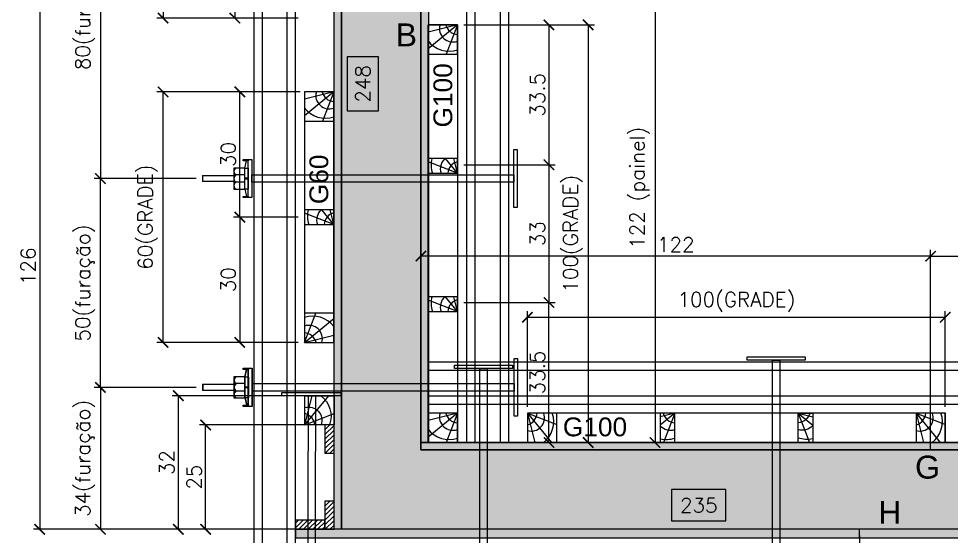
# Model space of a CAD drawing. Extents: x -23436 to 4767, y -3862 to 10024.
# Drawn here: x -16753.6 to -16307.2, y -160.1 to 87.8 of the extents above; entities that cross this region are included whole.
import ezdxf
from ezdxf.enums import TextEntityAlignment as Align

# ---------------------------------------------------------------- set-up
doc = ezdxf.new("R2010")
doc.units = 0
doc.header["$PDMODE"] = 2
doc.header["$PDSIZE"] = 10
doc.linetypes.add('CABLIN', pattern=[0.35, 0.25, -0.1])
doc.linetypes.add('HIDDEN', pattern=[9.525, 6.35, -3.175])
doc.layers.get('0').update_dxf_attribs({"lineweight": 13})
doc.layers.get('Defpoints').update_dxf_attribs({"lineweight": 13})
for name, color, linetype in [('Barra de Ancoragem', 20, 'Continuous'), ('CHAPA', 1, 'Continuous'), ('Concreto', 250, 'HIDDEN'), ('Cota', 4, 'Continuous'), ('Cota Seção (2x)', 4, 'Continuous'), ('Hachura', 252, 'CABLIN'), ('MEIO_PONT', 93, 'Continuous'), ('Painéis', 30, 'Continuous'), ('Perfil Metálico', 224, 'Continuous'), ('TEXTO_GERAL', 7, 'Continuous')]:
    doc.layers.add(name, color=color, linetype=linetype)
for name, color, linetype, lineweight in [('contorno de painel', 7, 'Continuous', 13), ('Madeira', 100, 'Continuous', 13), ('sarrafo', 93, 'Continuous', 13), ('Texto Seção', 7, 'Continuous', 15)]:
    doc.layers.add(name, color=color, linetype=linetype, lineweight=lineweight)
doc.styles.add('ARIAL', font='arial.ttf', dxfattribs={"oblique": 15, "height": 25})
doc.styles.add('ROMANS', font='romans.shx')
doc.styles.add('SANSSERIF', font='sas_____.pfb')
doc.dimstyles.new('COTA SECAO', dxfattribs={"dimtxt": 7, "dimasz": 5, "dimexe": 3, "dimexo": 3, "dimgap": 2, "dimtad": 3, "dimdec": 1, "dimlfac": 0.5, "dimzin": 12, "dimdsep": 46, "dimtxsty": 'ROMANS', "dimblk": 'ARCHTICK', "dimcen": 0, "dimclrd": 4, "dimclre": 4, "dimclrt": 1, "dimadec": 1, "dimazin": 3, "dimtfac": 1, "dimtdec": 1, "dimtmove": 0, "dimatfit": 3, "dimldrblk": 'OBLIQUE', "dimfxl": 0, "dimtolj": 1, "dimtzin": 12, "dimarcsym": 0})
doc.dimstyles.new('SECÇÃO 2', dxfattribs={"dimtxt": 7, "dimasz": 6, "dimexe": 0.18, "dimexo": 2, "dimgap": -4, "dimtad": 3, "dimdec": 1, "dimlfac": 0.5, "dimzin": 12, "dimdsep": 46, "dimtxsty": 'ROMANS', "dimblk": 'ARCHTICK', "dimcen": 0.09, "dimse1": 1, "dimse2": 1, "dimsd1": 1, "dimsd2": 1, "dimclrd": 180, "dimclre": 5, "dimclrt": 1, "dimadec": 0, "dimazin": 3, "dimtfac": 1, "dimtdec": 1, "dimtofl": 0, "dimtmove": 0, "dimatfit": 3, "dimldrblk": 'ARCHTICK', "dimfxl": 0, "dimtolj": 1, "dimtzin": 0, "dimarcsym": 0})

# ---------------------------------------------------------------- blocks, each defined once
blk = doc.blocks.new('ERTYERTYUYTURTYUTRYU')
at = {"layer": 'Barra de Ancoragem'}
for p, q in [((8963.33, 10873.8), (8963.33, 10855.54)), ((8964.88, 10869.68), (8964.1, 10873.21)), ((8985.14, 10863.2), (8985.14, 10866.14)), ((8964.88, 10859.66), (8964.1, 10856.13))]:
    blk.add_line(p, q, dxfattribs=at)
at = {"layer": 'Barra de Ancoragem', "flags": 128}
for points in [[(8961.54, 10855.54), (8961.54, 10873.8), (8963.33, 10873.8), (8963.33, 10855.54)], [(8963.33, 10873.8), (8965.7, 10873.8), (8965.7, 10873.21), (8963.33, 10873.21)], [(8963.33, 10869.68), (8964.88, 10869.68), (8964.88, 10859.66), (8963.33, 10859.66)], [(8963.33, 10856.13), (8965.7, 10856.13), (8965.7, 10855.54), (8963.33, 10855.54)]]:
    blk.add_lwpolyline(points, close=True, dxfattribs=at)
for points in [[(8964.88, 10859.66), (8970.14, 10859.66), (8970.14, 10869.68), (8964.88, 10869.68)], [(8964.88, 10864.37), (8963.33, 10864.37), (8963.33, 10864.96), (8964.88, 10864.96), (8964.88, 10864.37), (8964.88, 10864.96)], [(8985.14, 10863.2), (8970.14, 10863.2), (8970.14, 10866.14), (8985.14, 10866.14)]]:
    blk.add_lwpolyline(points, dxfattribs=at)
for points in [[(8964.88, 10866.44), (8968.96, 10866.44, 0.729796), (8968.96, 10869.68, 0.729796)], [(8964.88, 10862.9), (8968.96, 10862.9, 0.666667), (8968.96, 10866.44, 0.666667)]]:
    blk.add_lwpolyline(points, format="xyb", dxfattribs=at)
at = {"layer": 'Barra de Ancoragem'}
blk.add_arc((8968.44, 10861.28), 1.7, 287.7564, 72.2436, dxfattribs=at)
blk = doc.blocks.new('*D5418')
at = {"layer": 'contorno de painel', "color": 180, "lineweight": -2, "transparency": 16777216}
for p, q in [((-16415.06, -137.76), (-16441.06, -137.76)), ((-16441.06, -137.76), (-16441.06, -152.76)), ((-16415.06, -152.76), (-16415.06, -137.76)), ((-16441.06, -152.76), (-16415.06, -152.76))]:
    blk.add_line(p, q, dxfattribs=at)
at = {"layer": 'Defpoints', "color": 0, "transparency": 16777216}
for p in [(-16599.08, -156.76), (-16599.08, -156.76), (-16129.08, -156.76)]:
    blk.add_point(p, dxfattribs=at)
at = {"layer": 'contorno de painel', "color": 1, "transparency": 16777216, "insert": (-16428.06, -145.26), "char_height": 7, "attachment_point": 5, "style": 'ROMANS'}
blk.add_mtext('\\A1;235', dxfattribs=at)
blk = doc.blocks.new('_ArchTick')
at = {"color": 0, "linetype": 'ByBlock', "const_width": 0.15}
blk.add_lwpolyline([(-0.5, -0.5), (0.5, 0.5)], dxfattribs=at)
blk = doc.blocks.new('*D5419')
at = {"layer": 'contorno de painel', "color": 180, "lineweight": -2, "transparency": 16777216}
for p, q in [((-16581.33, 69.61), (-16596.33, 69.61)), ((-16596.33, 69.61), (-16596.33, 43.61)), ((-16581.33, 43.61), (-16581.33, 69.61)), ((-16596.33, 43.61), (-16581.33, 43.61))]:
    blk.add_line(p, q, dxfattribs=at)
at = {"layer": 'Defpoints', "color": 0, "transparency": 16777216}
for p in [(-16599.08, 339.24), (-16599.08, -156.76), (-16577.33, -156.76)]:
    blk.add_point(p, dxfattribs=at)
at = {"layer": 'contorno de painel', "color": 1, "transparency": 16777216, "insert": (-16588.83, 56.61), "char_height": 7, "attachment_point": 5, "rotation": 90, "style": 'ROMANS'}
blk.add_mtext('\\A1;248', dxfattribs=at)
blk = doc.blocks.new('*D5422')
at = {"layer": 'Cota Seção (2x)', "color": 4, "lineweight": -2, "transparency": 16777216}
for p, q in [((-16610.08, -106.76), (-16667.13, -106.76)), ((-16664.13, -156.76), (-16664.13, -106.76)), ((-16624.08, -156.76), (-16667.13, -156.76))]:
    blk.add_line(p, q, dxfattribs=at)
at = {"layer": 'Defpoints', "color": 0, "transparency": 16777216}
for p in [(-16664.13, -106.76), (-16607.08, -106.76), (-16621.08, -156.76)]:
    blk.add_point(p, dxfattribs=at)
at = {"layer": 'Cota Seção (2x)', "color": 4, "lineweight": -2, "transparency": 16777216, "xscale": 5, "yscale": 5, "zscale": 5}
for p, rotation in [((-16664.13, -106.76), 90), ((-16664.13, -156.76), 270)]:
    blk.add_blockref('_ArchTick', p, dxfattribs=dict(at, rotation=rotation))
at = {"layer": 'Cota Seção (2x)', "color": 1, "transparency": 16777216, "insert": (-16669.63, -131.76), "char_height": 7, "attachment_point": 5, "rotation": 90, "style": 'ROMANS'}
blk.add_mtext('\\A1;25', dxfattribs=at)
blk = doc.blocks.new('_OBLIQUE')
at = {"color": 0, "linetype": 'ByBlock', "lineweight": -2}
for p, q in [((0, 0), (-1, 0)), ((-0.5, -0.5), (0.5, 0.5))]:
    blk.add_line(p, q, dxfattribs=at)
blk = doc.blocks.new('*D5423')
at = {"layer": 'Cota Seção (2x)', "color": 4, "lineweight": -2, "transparency": 16777216}
for p, q in [((-16619.68, -92.76), (-16680.18, -92.76)), ((-16677.18, -156.76), (-16677.18, -92.76)), ((-16624.08, -156.76), (-16680.18, -156.76))]:
    blk.add_line(p, q, dxfattribs=at)
at = {"layer": 'Defpoints', "color": 0, "transparency": 16777216}
for p in [(-16677.18, -92.76), (-16616.68, -92.76), (-16621.08, -156.76)]:
    blk.add_point(p, dxfattribs=at)
at = {"layer": 'Cota Seção (2x)', "color": 4, "lineweight": -2, "transparency": 16777216, "xscale": 5, "yscale": 5, "zscale": 5}
for p, rotation in [((-16677.18, -92.76), 90), ((-16677.18, -156.76), 270)]:
    blk.add_blockref('_ArchTick', p, dxfattribs=dict(at, rotation=rotation))
at = {"layer": 'Cota Seção (2x)', "color": 1, "transparency": 16777216, "insert": (-16682.68, -124.76), "char_height": 7, "attachment_point": 5, "rotation": 90, "style": 'ROMANS'}
blk.add_mtext('\\A1;32', dxfattribs=at)
blk = doc.blocks.new('*D5486')
at = {"layer": 'Cota Seção (2x)', "color": 4, "lineweight": -2, "transparency": 16777216}
for p, q in [((-16317.08, -115.76), (-16317.08, -22.9)), ((-16317.08, -25.9), (-16107.08, -25.9)), ((-16107.08, -113.96), (-16107.08, -22.9))]:
    blk.add_line(p, q, dxfattribs=at)
at = {"layer": 'Defpoints', "color": 0, "transparency": 16777216}
for p in [(-16107.08, -25.9), (-16317.08, -118.76), (-16107.08, -116.96)]:
    blk.add_point(p, dxfattribs=at)
at = {"layer": 'Cota Seção (2x)', "color": 4, "lineweight": -2, "transparency": 16777216, "xscale": 5, "yscale": 5, "zscale": 5, "rotation": 180}
blk.add_blockref('_ArchTick', (-16317.08, -25.9), dxfattribs=at)
at = {"layer": 'Cota Seção (2x)', "color": 4, "lineweight": -2, "transparency": 16777216, "xscale": 5, "yscale": 5, "zscale": 5}
blk.add_blockref('_ArchTick', (-16107.08, -25.9), dxfattribs=at)
at = {"layer": 'Cota Seção (2x)', "color": 1, "transparency": 16777216, "insert": (-16212.08, -20.4), "char_height": 7, "attachment_point": 5, "style": 'ROMANS'}
blk.add_mtext('\\A1;105', dxfattribs=at)
blk = doc.blocks.new('*D5487')
at = {"layer": 'Cota Seção (2x)', "color": 4, "lineweight": -2, "transparency": 16777216}
for p, q in [((-16561.08, -115.76), (-16561.08, -22.9)), ((-16317.08, -25.9), (-16561.08, -25.9)), ((-16317.08, -113.96), (-16317.08, -22.9))]:
    blk.add_line(p, q, dxfattribs=at)
at = {"layer": 'Defpoints', "color": 0, "transparency": 16777216}
for p in [(-16561.08, -25.9), (-16561.08, -118.76), (-16317.08, -116.96)]:
    blk.add_point(p, dxfattribs=at)
at = {"layer": 'Cota Seção (2x)', "color": 4, "lineweight": -2, "transparency": 16777216, "xscale": 5, "yscale": 5, "zscale": 5, "rotation": 180}
blk.add_blockref('_ArchTick', (-16561.08, -25.9), dxfattribs=at)
at = {"layer": 'Cota Seção (2x)', "color": 4, "lineweight": -2, "transparency": 16777216, "xscale": 5, "yscale": 5, "zscale": 5}
blk.add_blockref('_ArchTick', (-16317.08, -25.9), dxfattribs=at)
at = {"layer": 'Cota Seção (2x)', "color": 1, "transparency": 16777216, "insert": (-16439.08, -20.4), "char_height": 7, "attachment_point": 5, "style": 'ROMANS'}
blk.add_mtext('\\A1;122', dxfattribs=at)
blk = doc.blocks.new('*D5488')
at = {"layer": 'Cota Seção (2x)', "color": 4, "lineweight": -2, "transparency": 16777216}
for p, q in [((-16351.08, -159.76), (-16351.08, -276.25)), ((-16621.08, -163.76), (-16621.08, -276.25)), ((-16621.08, -273.25), (-16351.08, -273.25))]:
    blk.add_line(p, q, dxfattribs=at)
at = {"layer": 'Defpoints', "color": 0, "transparency": 16777216}
for p in [(-16351.08, -156.76), (-16621.08, -160.76), (-16351.08, -273.25)]:
    blk.add_point(p, dxfattribs=at)
at = {"layer": 'Cota Seção (2x)', "color": 4, "lineweight": -2, "transparency": 16777216, "xscale": 5, "yscale": 5, "zscale": 5, "rotation": 180}
blk.add_blockref('_ArchTick', (-16621.08, -273.25), dxfattribs=at)
at = {"layer": 'Cota Seção (2x)', "color": 4, "lineweight": -2, "transparency": 16777216, "xscale": 5, "yscale": 5, "zscale": 5}
blk.add_blockref('_ArchTick', (-16351.08, -273.25), dxfattribs=at)
at = {"layer": 'Cota Seção (2x)', "color": 1, "transparency": 16777216, "insert": (-16486.08, -267.75), "char_height": 7, "attachment_point": 5, "style": 'ROMANS'}
blk.add_mtext('\\A1;135', dxfattribs=at)
blk = doc.blocks.new('*D5489')
at = {"layer": 'Cota Seção (2x)', "color": 4, "lineweight": -2, "transparency": 16777216}
for p, q in [((-16351.08, -159.76), (-16351.08, -276.25)), ((-16107.08, -161.76), (-16107.08, -276.25)), ((-16351.08, -273.25), (-16107.08, -273.25))]:
    blk.add_line(p, q, dxfattribs=at)
at = {"layer": 'Defpoints', "color": 0, "transparency": 16777216}
for p in [(-16351.08, -156.76), (-16107.08, -158.76), (-16107.08, -273.25)]:
    blk.add_point(p, dxfattribs=at)
at = {"layer": 'Cota Seção (2x)', "color": 4, "lineweight": -2, "transparency": 16777216, "xscale": 5, "yscale": 5, "zscale": 5, "rotation": 180}
blk.add_blockref('_ArchTick', (-16351.08, -273.25), dxfattribs=at)
at = {"layer": 'Cota Seção (2x)', "color": 4, "lineweight": -2, "transparency": 16777216, "xscale": 5, "yscale": 5, "zscale": 5}
blk.add_blockref('_ArchTick', (-16107.08, -273.25), dxfattribs=at)
at = {"layer": 'Cota Seção (2x)', "color": 1, "transparency": 16777216, "insert": (-16229.08, -267.75), "char_height": 7, "attachment_point": 5, "style": 'ROMANS'}
blk.add_mtext('\\A1;122', dxfattribs=at)
blk = doc.blocks.new('*D5506')
at = {"layer": 'Cota Seção (2x)', "color": 4, "lineweight": -2, "transparency": 16777216}
for p, q in [((-16602.08, 95.24), (-16746.54, 95.24)), ((-16743.54, 95.24), (-16743.54, -156.76)), ((-16602.08, -156.76), (-16746.54, -156.76))]:
    blk.add_line(p, q, dxfattribs=at)
at = {"layer": 'Defpoints', "color": 0, "transparency": 16777216}
for p in [(-16599.08, 95.24), (-16743.54, -156.76), (-16599.08, -156.76)]:
    blk.add_point(p, dxfattribs=at)
at = {"layer": 'Cota Seção (2x)', "color": 4, "lineweight": -2, "transparency": 16777216, "xscale": 5, "yscale": 5, "zscale": 5}
for p, rotation in [((-16743.54, 95.24), 90), ((-16743.54, -156.76), 270)]:
    blk.add_blockref('_ArchTick', p, dxfattribs=dict(at, rotation=rotation))
at = {"layer": 'Cota Seção (2x)', "color": 1, "transparency": 16777216, "insert": (-16749.04, -30.76), "char_height": 7, "attachment_point": 5, "rotation": 90, "style": 'ROMANS'}
blk.add_mtext('\\A1;126', dxfattribs=at)
blk = doc.blocks.new('*D5507')
at = {"layer": 'Cota Seção (2x)', "color": 4, "lineweight": -2, "transparency": 16777216}
for p, q in [((-16621.08, -163.76), (-16621.08, -302.2)), ((-16107.08, -161.76), (-16107.08, -302.2)), ((-16621.08, -299.2), (-16107.08, -299.2))]:
    blk.add_line(p, q, dxfattribs=at)
at = {"layer": 'Defpoints', "color": 0, "transparency": 16777216}
for p in [(-16107.08, -158.76), (-16621.08, -160.76), (-16107.08, -299.2)]:
    blk.add_point(p, dxfattribs=at)
at = {"layer": 'Cota Seção (2x)', "color": 4, "lineweight": -2, "transparency": 16777216, "xscale": 5, "yscale": 5, "zscale": 5, "rotation": 180}
blk.add_blockref('_ArchTick', (-16621.08, -299.2), dxfattribs=at)
at = {"layer": 'Cota Seção (2x)', "color": 4, "lineweight": -2, "transparency": 16777216, "xscale": 5, "yscale": 5, "zscale": 5}
blk.add_blockref('_ArchTick', (-16107.08, -299.2), dxfattribs=at)
at = {"layer": 'Cota Seção (2x)', "color": 1, "transparency": 16777216, "insert": (-16364.08, -293.7), "char_height": 7, "attachment_point": 5, "style": 'ROMANS'}
blk.add_mtext('\\A1;257', dxfattribs=at)
blk = doc.blocks.new('*D5510')
at = {"layer": 'Cota Seção (2x)', "color": 4, "lineweight": -2, "transparency": 16777216}
for p, q in [((-16668.61, -88.76), (-16717.48, -88.76)), ((-16714.48, -88.76), (-16714.48, -156.76)), ((-16624.22, -156.76), (-16717.48, -156.76))]:
    blk.add_line(p, q, dxfattribs=at)
at = {"layer": 'Defpoints', "color": 0, "transparency": 16777216}
for p in [(-16665.61, -88.76), (-16714.48, -156.76), (-16621.22, -156.76)]:
    blk.add_point(p, dxfattribs=at)
at = {"layer": 'Cota Seção (2x)', "color": 4, "lineweight": -2, "transparency": 16777216, "xscale": 5, "yscale": 5, "zscale": 5}
for p, rotation in [((-16714.48, -88.76), 90), ((-16714.48, -156.76), 270)]:
    blk.add_blockref('_ArchTick', p, dxfattribs=dict(at, rotation=rotation))
at = {"layer": 'Cota Seção (2x)', "color": 1, "transparency": 16777216, "insert": (-16721.81, -122.76), "char_height": 7, "attachment_point": 5, "rotation": 90, "style": 'ROMANS'}
blk.add_mtext('\\A1;34(furação)', dxfattribs=at)
blk = doc.blocks.new('*D5512')
at = {"layer": 'Cota Seção (2x)', "color": 4, "lineweight": -2, "transparency": 16777216}
for p, q in [((-16554.62, 128.84), (-16446.03, 128.84)), ((-16449.03, 128.84), (-16449.03, -115.16)), ((-16554.62, -115.16), (-16446.03, -115.16))]:
    blk.add_line(p, q, dxfattribs=at)
at = {"layer": 'Defpoints', "color": 0, "transparency": 16777216}
for p in [(-16557.62, 128.84), (-16557.62, -115.16), (-16449.03, -115.16)]:
    blk.add_point(p, dxfattribs=at)
at = {"layer": 'Cota Seção (2x)', "color": 4, "lineweight": -2, "transparency": 16777216, "xscale": 5, "yscale": 5, "zscale": 5}
for p, rotation in [((-16449.03, 128.84), 90), ((-16449.03, -115.16), 270)]:
    blk.add_blockref('_ArchTick', p, dxfattribs=dict(at, rotation=rotation))
at = {"layer": 'Cota Seção (2x)', "color": 1, "transparency": 16777216, "insert": (-16456.37, 6.84), "char_height": 7, "attachment_point": 5, "rotation": 90, "style": 'ROMANS'}
blk.add_mtext('\\A1;122 (painel)', dxfattribs=at)
blk = doc.blocks.new('*D5513')
at = {"layer": 'Cota Seção (2x)', "color": 4, "lineweight": -2, "transparency": 16777216}
for p, q in [((-16619.82, 268.08), (-16687.51, 268.08)), ((-16684.51, 268.08), (-16684.51, 88.08)), ((-16619.82, 88.08), (-16687.51, 88.08))]:
    blk.add_line(p, q, dxfattribs=at)
at = {"layer": 'Defpoints', "color": 0, "transparency": 16777216}
for p in [(-16616.82, 268.08), (-16684.51, 88.08), (-16616.82, 88.08)]:
    blk.add_point(p, dxfattribs=at)
at = {"layer": 'Cota Seção (2x)', "color": 4, "lineweight": -2, "transparency": 16777216, "xscale": 5, "yscale": 5, "zscale": 5}
for p, rotation in [((-16684.51, 268.08), 90), ((-16684.51, 88.08), 270)]:
    blk.add_blockref('_ArchTick', p, dxfattribs=dict(at, rotation=rotation))
at = {"layer": 'Cota Seção (2x)', "color": 1, "transparency": 16777216, "insert": (-16691.85, 178.08), "char_height": 7, "attachment_point": 5, "rotation": 90, "style": 'ROMANS'}
blk.add_mtext('\\A1;90(GRADE)', dxfattribs=at)
blk = doc.blocks.new('*D5516')
at = {"layer": 'Cota Seção (2x)', "color": 4, "lineweight": -2, "transparency": 16777216}
for p, q in [((-16619.82, 148.08), (-16653.11, 148.08)), ((-16650.11, 148.08), (-16650.11, 88.08)), ((-16619.82, 88.08), (-16653.11, 88.08))]:
    blk.add_line(p, q, dxfattribs=at)
at = {"layer": 'Defpoints', "color": 0, "transparency": 16777216}
for p in [(-16616.82, 148.08), (-16650.11, 88.08), (-16616.82, 88.08)]:
    blk.add_point(p, dxfattribs=at)
at = {"layer": 'Cota Seção (2x)', "color": 4, "lineweight": -2, "transparency": 16777216, "xscale": 5, "yscale": 5, "zscale": 5}
for p, rotation in [((-16650.11, 148.08), 90), ((-16650.11, 88.08), 270)]:
    blk.add_blockref('_ArchTick', p, dxfattribs=dict(at, rotation=rotation))
at = {"layer": 'Cota Seção (2x)', "color": 1, "transparency": 16777216, "insert": (-16655.61, 118.08), "char_height": 7, "attachment_point": 5, "rotation": 90, "style": 'ROMANS'}
blk.add_mtext('\\A1;30', dxfattribs=at)
blk = doc.blocks.new('PONTALETE')
at = {"layer": 'Madeira'}
for q in [(2.71, 7), (7, 5.76), (7, 1.74)]:
    blk.add_line((0, 0), q, dxfattribs=at)
blk.add_lwpolyline([(0, 0), (7, 0), (7, 7), (0, 7)], close=True, dxfattribs=at)
for centre, radius, start, end in [((2.04, 0.06), 6.23, 37.2818, 109.0913), ((1.09, 0.9), 3.19, 343.603, 109.9847), ((-0.21, -0.78), 3.09, 14.6322, 86.0383)]:
    blk.add_arc(centre, radius, start, end, dxfattribs=at)
blk = doc.blocks.new('MEIO PONTALETE')
at = {"layer": 'Madeira'}
for q in [(2.71, 7), (3.5, 2.88), (3.5, 0.87)]:
    blk.add_line((0, 0), q, dxfattribs=at)
blk.add_lwpolyline([(0, 0), (3.5, 0), (3.5, 7), (0, 7)], close=True, dxfattribs=at)
for centre, radius, start, end in [((2.04, 0.06), 6.23, 76.4499, 109.0913), ((1.09, 0.9), 3.19, 40.9063, 109.9847), ((-0.21, -0.78), 3.09, 14.6322, 86.0383)]:
    blk.add_arc(centre, radius, start, end, dxfattribs=at)
blk = doc.blocks.new('*D5517')
at = {"layer": 'Cota', "color": 4, "lineweight": -2, "transparency": 16777216}
for p, q in [((-16619.82, 52.77), (-16650.78, 52.77)), ((-16647.78, -7.23), (-16647.78, 52.77)), ((-16619.82, -7.23), (-16650.78, -7.23))]:
    blk.add_line(p, q, dxfattribs=at)
at = {"layer": 'Defpoints', "color": 0, "transparency": 16777216}
for p in [(-16647.78, 52.77), (-16616.82, 52.77), (-16616.82, -7.23)]:
    blk.add_point(p, dxfattribs=at)
at = {"layer": 'Cota', "color": 4, "lineweight": -2, "transparency": 16777216, "xscale": 5, "yscale": 5, "zscale": 5}
for p, rotation in [((-16647.78, 52.77), 90), ((-16647.78, -7.23), 270)]:
    blk.add_blockref('_ArchTick', p, dxfattribs=dict(at, rotation=rotation))
at = {"layer": 'Cota', "color": 1, "transparency": 16777216, "insert": (-16653.28, 22.77), "char_height": 7, "attachment_point": 5, "rotation": 90, "style": 'ROMANS'}
blk.add_mtext('\\A1;30', dxfattribs=at)
blk = doc.blocks.new('*D5518')
at = {"layer": 'Cota', "color": 4, "lineweight": -2, "transparency": 16777216}
for p, q in [((-16619.82, -7.23), (-16650.78, -7.23)), ((-16647.78, -7.23), (-16647.78, -67.23)), ((-16619.82, -67.23), (-16650.78, -67.23))]:
    blk.add_line(p, q, dxfattribs=at)
at = {"layer": 'Defpoints', "color": 0, "transparency": 16777216}
for p in [(-16616.82, -7.23), (-16647.78, -67.23), (-16616.82, -67.23)]:
    blk.add_point(p, dxfattribs=at)
at = {"layer": 'Cota', "color": 4, "lineweight": -2, "transparency": 16777216, "xscale": 5, "yscale": 5, "zscale": 5}
for p, rotation in [((-16647.78, -7.23), 90), ((-16647.78, -67.23), 270)]:
    blk.add_blockref('_ArchTick', p, dxfattribs=dict(at, rotation=rotation))
at = {"layer": 'Cota', "color": 1, "transparency": 16777216, "insert": (-16653.28, -37.23), "char_height": 7, "attachment_point": 5, "rotation": 90, "style": 'ROMANS'}
blk.add_mtext('\\A1;30', dxfattribs=at)
blk = doc.blocks.new('*D5519')
at = {"layer": 'Cota', "color": 4, "lineweight": -2, "transparency": 16777216}
for p, q in [((-16618.95, 52.77), (-16687.51, 52.77)), ((-16684.51, -67.23), (-16684.51, 52.77)), ((-16637.15, -67.23), (-16687.51, -67.23))]:
    blk.add_line(p, q, dxfattribs=at)
at = {"layer": 'Defpoints', "color": 0, "transparency": 16777216}
for p in [(-16684.51, 52.77), (-16615.95, 52.77), (-16634.15, -67.23)]:
    blk.add_point(p, dxfattribs=at)
at = {"layer": 'Cota', "color": 4, "lineweight": -2, "transparency": 16777216, "xscale": 5, "yscale": 5, "zscale": 5}
for p, rotation in [((-16684.51, 52.77), 90), ((-16684.51, -67.23), 270)]:
    blk.add_blockref('_ArchTick', p, dxfattribs=dict(at, rotation=rotation))
at = {"layer": 'Cota', "color": 1, "transparency": 16777216, "insert": (-16691.85, -7.23), "char_height": 7, "attachment_point": 5, "rotation": 90, "style": 'ROMANS'}
blk.add_mtext('\\A1;60(GRADE)', dxfattribs=at)
blk = doc.blocks.new('*D5520')
at = {"layer": 'Cota Seção (2x)', "color": 4, "lineweight": -2, "transparency": 16777216}
for p, q in [((-16540.58, 84.84), (-16496.78, 84.84)), ((-16499.78, 84.84), (-16499.78, 17.84)), ((-16540.61, 17.84), (-16496.78, 17.84))]:
    blk.add_line(p, q, dxfattribs=at)
at = {"layer": 'Defpoints', "color": 0, "transparency": 16777216}
for p in [(-16543.58, 84.84), (-16543.61, 17.84), (-16499.78, 17.84)]:
    blk.add_point(p, dxfattribs=at)
at = {"layer": 'Cota Seção (2x)', "color": 4, "lineweight": -2, "transparency": 16777216, "xscale": 5, "yscale": 5, "zscale": 5}
for p, rotation in [((-16499.78, 84.84), 90), ((-16499.78, 17.84), 270)]:
    blk.add_blockref('_ArchTick', p, dxfattribs=dict(at, rotation=rotation))
at = {"layer": 'Cota Seção (2x)', "color": 1, "transparency": 16777216, "insert": (-16505.28, 51.34), "char_height": 7, "attachment_point": 5, "rotation": 90, "style": 'ROMANS'}
blk.add_mtext('\\A1;33.5', dxfattribs=at)
blk = doc.blocks.new('*D5521')
at = {"layer": 'Cota Seção (2x)', "color": 4, "lineweight": -2, "transparency": 16777216}
for p, q in [((-16540.59, -48.12), (-16496.78, -48.12)), ((-16499.78, -115.16), (-16499.78, -48.12)), ((-16540.58, -115.16), (-16496.78, -115.16))]:
    blk.add_line(p, q, dxfattribs=at)
at = {"layer": 'Defpoints', "color": 0, "transparency": 16777216}
for p in [(-16543.59, -48.12), (-16499.78, -48.12), (-16543.58, -115.16)]:
    blk.add_point(p, dxfattribs=at)
at = {"layer": 'Cota Seção (2x)', "color": 4, "lineweight": -2, "transparency": 16777216, "xscale": 5, "yscale": 5, "zscale": 5}
for p, rotation in [((-16499.78, -48.12), 90), ((-16499.78, -115.16), 270)]:
    blk.add_blockref('_ArchTick', p, dxfattribs=dict(at, rotation=rotation))
at = {"layer": 'Cota Seção (2x)', "color": 1, "transparency": 16777216, "insert": (-16505.28, -81.64), "char_height": 7, "attachment_point": 5, "rotation": 90, "style": 'ROMANS'}
blk.add_mtext('\\A1;33.5', dxfattribs=at)
blk = doc.blocks.new('*D5522')
at = {"layer": 'Cota Seção (2x)', "color": 4, "lineweight": -2, "transparency": 16777216}
for p, q in [((-16540.58, 17.84), (-16496.78, 17.84)), ((-16499.78, 17.84), (-16499.78, -48.12)), ((-16540.59, -48.12), (-16496.78, -48.12))]:
    blk.add_line(p, q, dxfattribs=at)
at = {"layer": 'Defpoints', "color": 0, "transparency": 16777216}
for p in [(-16543.58, 17.84), (-16543.59, -48.12), (-16499.78, -48.12)]:
    blk.add_point(p, dxfattribs=at)
at = {"layer": 'Cota Seção (2x)', "color": 4, "lineweight": -2, "transparency": 16777216, "xscale": 5, "yscale": 5, "zscale": 5}
for p, rotation in [((-16499.78, 17.84), 90), ((-16499.78, -48.12), 270)]:
    blk.add_blockref('_ArchTick', p, dxfattribs=dict(at, rotation=rotation))
at = {"layer": 'Cota Seção (2x)', "color": 1, "transparency": 16777216, "insert": (-16505.28, -15.14), "char_height": 7, "attachment_point": 5, "rotation": 90, "style": 'ROMANS'}
blk.add_mtext('\\A1;33', dxfattribs=at)
blk = doc.blocks.new('*D5523')
at = {"layer": 'Cota Seção (2x)', "color": 4, "lineweight": -2, "transparency": 16777216}
for p, q in [((-16540.58, 84.84), (-16478.02, 84.84)), ((-16481.02, 84.84), (-16481.02, -115.16)), ((-16540.62, -115.16), (-16478.02, -115.16))]:
    blk.add_line(p, q, dxfattribs=at)
at = {"layer": 'Defpoints', "color": 0, "transparency": 16777216}
for p in [(-16543.58, 84.84), (-16543.62, -115.16), (-16481.02, -115.16)]:
    blk.add_point(p, dxfattribs=at)
at = {"layer": 'Cota Seção (2x)', "color": 4, "lineweight": -2, "transparency": 16777216, "xscale": 5, "yscale": 5, "zscale": 5}
for p, rotation in [((-16481.02, 84.84), 90), ((-16481.02, -115.16), 270)]:
    blk.add_blockref('_ArchTick', p, dxfattribs=dict(at, rotation=rotation))
at = {"layer": 'Cota Seção (2x)', "color": 1, "transparency": 16777216, "insert": (-16488.35, -15.16), "char_height": 7, "attachment_point": 5, "rotation": 90, "style": 'ROMANS'}
blk.add_mtext('\\A1;100(GRADE)', dxfattribs=at)
blk = doc.blocks.new('*D5525')
at = {"layer": 'Cota Seção (2x)', "color": 4, "lineweight": -2, "transparency": 16777216}
for p, q in [((-16668.61, 11.24), (-16717.48, 11.24)), ((-16714.48, -88.76), (-16714.48, 11.24)), ((-16668.61, -88.76), (-16717.48, -88.76))]:
    blk.add_line(p, q, dxfattribs=at)
at = {"layer": 'Defpoints', "color": 0, "transparency": 16777216}
for p in [(-16714.48, 11.24), (-16665.61, 11.24), (-16665.61, -88.76)]:
    blk.add_point(p, dxfattribs=at)
at = {"layer": 'Cota Seção (2x)', "color": 4, "lineweight": -2, "transparency": 16777216, "xscale": 5, "yscale": 5, "zscale": 5}
for p, rotation in [((-16714.48, 11.24), 90), ((-16714.48, -88.76), 270)]:
    blk.add_blockref('_ArchTick', p, dxfattribs=dict(at, rotation=rotation))
at = {"layer": 'Cota Seção (2x)', "color": 1, "transparency": 16777216, "insert": (-16721.81, -38.76), "char_height": 7, "attachment_point": 5, "rotation": 90, "style": 'ROMANS'}
blk.add_mtext('\\A1;50(furação)', dxfattribs=at)
blk = doc.blocks.new('*D5526')
at = {"layer": 'Cota Seção (2x)', "color": 4, "lineweight": -2, "transparency": 16777216}
for p, q in [((-16668.61, 171.24), (-16717.48, 171.24)), ((-16714.48, 171.24), (-16714.48, 11.24)), ((-16668.61, 11.24), (-16717.48, 11.24))]:
    blk.add_line(p, q, dxfattribs=at)
at = {"layer": 'Defpoints', "color": 0, "transparency": 16777216}
for p in [(-16665.61, 171.24), (-16714.48, 11.24), (-16665.61, 11.24)]:
    blk.add_point(p, dxfattribs=at)
at = {"layer": 'Cota Seção (2x)', "color": 4, "lineweight": -2, "transparency": 16777216, "xscale": 5, "yscale": 5, "zscale": 5}
for p, rotation in [((-16714.48, 171.24), 90), ((-16714.48, 11.24), 270)]:
    blk.add_blockref('_ArchTick', p, dxfattribs=dict(at, rotation=rotation))
at = {"layer": 'Cota Seção (2x)', "color": 1, "transparency": 16777216, "insert": (-16721.81, 91.24), "char_height": 7, "attachment_point": 5, "rotation": 90, "style": 'ROMANS'}
blk.add_mtext('\\A1;80(furação)', dxfattribs=at)
blk = doc.blocks.new('*D5465')
at = {"layer": 'Cota Seção (2x)', "color": 4, "lineweight": -2, "transparency": 16777216}
for p, q in [((-16510.08, -98.16), (-16510.08, -52.19)), ((-16310.08, -98.16), (-16310.08, -52.19)), ((-16510.08, -55.19), (-16310.08, -55.19))]:
    blk.add_line(p, q, dxfattribs=at)
at = {"layer": 'Defpoints', "color": 0, "transparency": 16777216}
for p in [(-16310.08, -55.19), (-16510.08, -101.16), (-16310.08, -101.16)]:
    blk.add_point(p, dxfattribs=at)
at = {"layer": 'Cota Seção (2x)', "color": 4, "lineweight": -2, "transparency": 16777216, "xscale": 5, "yscale": 5, "zscale": 5, "rotation": 180}
blk.add_blockref('_ArchTick', (-16510.08, -55.19), dxfattribs=at)
at = {"layer": 'Cota Seção (2x)', "color": 4, "lineweight": -2, "transparency": 16777216, "xscale": 5, "yscale": 5, "zscale": 5}
blk.add_blockref('_ArchTick', (-16310.08, -55.19), dxfattribs=at)
at = {"layer": 'Cota Seção (2x)', "color": 1, "transparency": 16777216, "insert": (-16410.08, -47.86), "char_height": 7, "attachment_point": 5, "style": 'ROMANS'}
blk.add_mtext('\\A1;100(GRADE)', dxfattribs=at)

msp = doc.modelspace()

# ---------------------------------------------------------------- hatches: boundary and pattern name
at = {"layer": 'Concreto'}
h = msp.add_hatch(dxfattribs=at)
h.set_pattern_fill('AR-CONC', color=256, scale=0.1, angle=-360)
h.set_pattern_definition([(50, (-10503.557, 15924.729), (18.218467, -1.593909), [1.905, -20.955]), (355, (-10503.557, 15924.73), (-3.524342, 19.105685), [1.524, -16.764058]), (100.45144, (-10502.039, 15924.596), (14.694125, 17.511775), [1.619, -17.809024]), (46.1842, (-10503.557, 15929.81), (27.107904, -4.204233), [2.8575, -31.4325]), (96.63556, (-10501.298, 15929.46), (23.740413, 24.742612), [2.428502, -26.71356]), (351.18415, (-10503.557, 15929.81), (23.740413, 24.742612), [2.285997, -25.145973]), (21, (-10501.017, 15928.539), (15.161439, -10.22652), [1.905, -20.955]), (326, (-10501.017, 15928.54), (6.180203, 18.418797), [1.524, -16.764]), (71.45145, (-10499.753, 15927.687), (21.341642, 8.192277), [1.619, -17.808994]), (37.5, (-10503.557, 15924.729), (0.3088603, 8.455504), [0, -16.5608, 0, -17.018, 0, -16.8275]), (7.5, (-10503.557, 15924.729), (6.6819663, 10.0180575), [0, -9.7028, 0, -16.1798, 0, -6.4135]), (327.5, (-10509.221, 15924.729), (13.5590595, -0.5728744), [0, -6.35, 0, -19.812, 0, -26.289]), (317.5, (-10511.761, 15924.729), (14.812918, 2.542649), [0, -8.255, 0, -13.1572, 0, -18.669])])
h.paths.add_polyline_path([(-16129.082, 339.244), (-16129.082, 301.244), (-16561.082, 301.244), (-16561.082, -118.757), (-16129.082, -118.757), (-16129.082, -156.756), (-16599.082, -156.756), (-16599.082, 339.244)])
at = {"layer": 'Hachura'}
h = msp.add_hatch(color=256, dxfattribs=at)
h.dxf.hatch_style = 1
h.paths.add_polyline_path([(-16599.082, -156.756), (-16602.682, -156.756), (-16602.809, 339.244), (-16599.209, 339.244)])
h = msp.add_hatch(color=256, dxfattribs=at)
h.dxf.hatch_style = 1
h.paths.add_polyline_path([(-16557.482, -115.157), (-16561.082, -115.157), (-16561.082, 297.644), (-16557.482, 297.644)])
h = msp.add_hatch(dxfattribs=at)
h.set_pattern_fill('ANSI31', color=256, scale=0.5, angle=180, style=0)
h.set_pattern_definition([(225, (-26094.5793, -24171.5898), (1.12253202, -1.12253202), [])])
h.paths.add_polyline_path([(-16602.682, -120.258), (-16607.082, -120.258), (-16607.082, -106.758), (-16602.682, -106.758)])
h = msp.add_hatch(color=256, dxfattribs=at)
h.dxf.hatch_style = 1
h.paths.add_polyline_path([(-16561.082, -118.757), (-16561.082, -115.157), (-16107.082, -115.157), (-16107.082, -118.757)])
h = msp.add_hatch(dxfattribs=at)
h.set_pattern_fill('ANSI31', color=256, scale=0.5, angle=180, style=0)
h.set_pattern_definition([(225, (-26094.5793, -24208.0876), (1.12253202, -1.12253202), [])])
h.paths.add_polyline_path([(-16602.682, -156.756), (-16607.082, -156.756), (-16607.082, -143.256), (-16602.682, -143.256)])
h = msp.add_hatch(dxfattribs=at)
h.set_pattern_fill('ANSI31', color=256, scale=0.5, style=0)
h.set_pattern_definition([(45, (-6866.418, 22772.6527), (-1.12253202, 1.12253202), [])])
h.paths.add_polyline_path([(-16621.082, -156.755), (-16621.082, -152.355), (-16607.082, -152.355), (-16607.082, -156.755)])
h = msp.add_hatch(color=256, dxfattribs=at)
h.dxf.hatch_style = 1
h.paths.add_polyline_path([(-16621.082, -156.756), (-16621.082, -160.756), (-16107.082, -160.756), (-16107.082, -156.756)])

# ---------------------------------------------------------------- linework, layer by layer
msp.add_lwpolyline([(-16510.082, -115.157), (-16310.082, -115.157), (-16310.082, -101.157), (-16510.082, -101.157)], close=True)
at = {"layer": 'Barra de Ancoragem', "flags": 128}
for points in [[(-16514.928, 25.113), (-16514.928, -2.624), (-16516.528, -2.624), (-16516.528, 25.113)], [(-16516.528, 9.469), (-16642.022, 9.469), (-16642.022, 13.02), (-16516.528, 13.02)], [(-16514.788, -74.887), (-16514.788, -102.624), (-16516.388, -102.624), (-16516.388, -74.887)], [(-16404.95, -74.094), (-16377.214, -74.094), (-16377.214, -75.694), (-16404.95, -75.694)], [(-16389.306, -75.694), (-16389.306, -199.156), (-16392.858, -199.156), (-16392.858, -75.694)], [(-16544.95, -78.094), (-16517.214, -78.094), (-16517.214, -79.694), (-16544.95, -79.694)], [(-16529.306, -79.694), (-16529.306, -199.156), (-16532.858, -199.156), (-16532.858, -79.694)], [(-16516.388, -90.531), (-16641.882, -90.531), (-16641.882, -86.98), (-16516.388, -86.98)], [(-16627.693, -91.158), (-16599.391, -91.158), (-16599.391, -92.758), (-16627.693, -92.758)], [(-16611.767, -199.156), (-16611.422, -92.758), (-16614.974, -92.758), (-16615.318, -199.156)]]:
    msp.add_lwpolyline(points, close=True, dxfattribs=at)
at = {"layer": 'CHAPA'}
for points in [[(-16599.082, -156.756), (-16602.682, -156.756), (-16602.682, 339.244), (-16599.082, 339.244)], [(-16557.482, -115.157), (-16561.082, -115.157), (-16561.082, 297.644), (-16557.482, 297.644)], [(-16107.082, -115.157), (-16561.082, -115.157), (-16561.082, -118.757), (-16107.082, -118.757)], [(-16621.082, -156.756), (-16621.082, -160.756), (-16107.082, -160.756), (-16107.082, -156.756)]]:
    msp.add_lwpolyline(points, close=True, dxfattribs=at)
at = {"layer": 'contorno de painel'}
for points in [[(-16599.082, -156.756), (-16599.082, -118.757), (-16599.082, -118.757), (-16599.082, 339.244), (-16129.082, 339.244), (-16129.082, 301.244), (-16561.082, 301.244), (-16561.082, -118.757), (-16129.082, -118.757), (-16129.082, -156.756)], [(-16561.082, -115.157), (-16107.082, -115.157), (-16107.082, -118.757), (-16561.082, -118.757)]]:
    msp.add_lwpolyline(points, close=True, dxfattribs=at)
at = {"layer": 'Cota', "color": 2}
for p, q in [((-16317.082, -118.757), (-16317.082, -115.157)), ((-16351.082, -160.756), (-16351.082, -156.756))]:
    msp.add_line(p, q, dxfattribs=at)
at = {"layer": 'Madeira'}
for points in [[(-16557.622, 84.843), (-16543.622, 84.843), (-16543.622, -115.157), (-16557.622, -115.157)], [(-16616.822, -67.229), (-16602.822, -67.229), (-16602.822, 52.771), (-16616.822, 52.771)]]:
    msp.add_lwpolyline(points, close=True, dxfattribs=at)
at = {"layer": 'Painéis', "color": 32, "true_color": 0xcd6928}
msp.add_lwpolyline([(-16129.082, 339.244), (-16129.082, 301.244), (-16561.082, 301.244), (-16561.082, -118.757), (-16129.082, -118.757), (-16129.082, -156.756), (-16599.082, -156.756), (-16599.082, 339.244)], close=True, dxfattribs=at)
at = {"layer": 'Perfil Metálico'}
for points in [[(-16641.082, -216.213), (-16621.082, -216.213), (-16621.082, 391.221), (-16641.082, 391.221)], [(-16625.082, 391.221), (-16637.082, 391.221), (-16637.082, -216.213), (-16625.082, -216.213)], [(-16519.136, -115.157), (-16539.136, -115.157), (-16539.136, 297.644), (-16519.136, 297.644)], [(-16535.136, 297.644), (-16523.136, 297.644), (-16523.136, -115.157), (-16535.136, -115.157)], [(-16557.482, -76.757), (-16557.482, -96.757), (-16064.683, -96.757), (-16064.683, -76.757)], [(-16064.683, -92.757), (-16064.683, -80.757), (-16557.482, -80.757), (-16557.482, -92.757)]]:
    msp.add_lwpolyline(points, close=True, dxfattribs=at)
at = {"layer": 'sarrafo'}
for points in [[(-16607.082, -106.758), (-16607.082, -120.258), (-16602.682, -120.258), (-16602.682, -106.758)], [(-16607.082, -143.256), (-16607.082, -156.756), (-16602.682, -156.756), (-16602.682, -143.256)], [(-16607.082, -152.355), (-16621.082, -152.355), (-16621.082, -156.755), (-16607.082, -156.755)], [(-16607.082, -152.355), (-16621.082, -152.355), (-16621.082, -156.755), (-16607.082, -156.755)]]:
    msp.add_lwpolyline(points, close=True, dxfattribs=at)

# ---------------------------------------------------------------- block references
at = {"rotation": 180}
for p in [(-7680.477, 10875.913), (-7680.477, 10775.913), (-7680.337, 10775.913)]:
    msp.add_blockref('ERTYERTYUYTURTYUTRYU', p, dxfattribs=at)
at = {"layer": 'Cota', "xscale": -1.999999999999999, "yscale": 1.999999999999999, "zscale": 1.999999999999999, "rotation": 270}
msp.add_blockref('PONTALETE', (-16616.682, -106.758), dxfattribs=at)
at = {"layer": 'Madeira'}
for name, p, xscale, yscale, zscale, rotation in [('PONTALETE', (-16543.622, 84.843), 2, 2, 2, 180), ('MEIO PONTALETE', (-16543.622, 13.776), 1.999999997962732, 1.999999997962732, 1.999999997962732, 89.99999999999991), ('MEIO PONTALETE', (-16543.622, -52.382), 1.999999997962732, 1.999999997962732, 1.999999997962732, 89.99999999999991), ('PONTALETE', (-16543.622, -101.157), 2, 2, 2, 180), ('PONTALETE', (-16510.082, -101.157), 2, 2, 2, 269.9999999999999), ('MEIO PONTALETE', (-16439.498, -101.142), 1.999999997962732, 1.999999997962732, 1.999999997962732, 179.9999999999999), ('MEIO PONTALETE', (-16380.539, -101.129), -1.999999997962732, 1.999999997962732, 1.999999997962732, 180), ('PONTALETE', (-16324.039, -101.157), 2, 2, 2, 269.9999999999999)]:
    msp.add_blockref(name, p, dxfattribs=dict(at, xscale=xscale, yscale=yscale, zscale=zscale, rotation=rotation))
at = {"layer": 'Madeira', "xscale": 2, "yscale": 2, "zscale": 2}
msp.add_blockref('PONTALETE', (-16616.822, -67.229), dxfattribs=at)
at = {"layer": 'MEIO_PONT'}
for name, p, xscale, yscale, zscale, rotation in [('PONTALETE', (-16602.822, 52.771), 2, 2, 2, 179.9999999999999), ('MEIO PONTALETE', (-16602.822, -10.729), 1.999999997962732, 1.999999997962732, 1.999999997962732, 89.99999999999999)]:
    msp.add_blockref(name, p, dxfattribs=dict(at, xscale=xscale, yscale=yscale, zscale=zscale, rotation=rotation))

# ---------------------------------------------------------------- texts
at = {"layer": 'Texto Seção', "color": 0, "linetype": 'Continuous', "style": 'SANSSERIF'}
msp.add_text('G100', height=9, dxfattribs=at).set_placement((-16493.115, -107.7), align=Align.MIDDLE_LEFT)
at = {"layer": 'TEXTO_GERAL', "style": 'ARIAL'}
for s, p in [('B', (-16568.081, 80.073)), ('G', (-16318.585, -126.966)), ('H', (-16336.628, -148.618))]:
    msp.add_text(s, height=11, dxfattribs=at).set_placement(p, align=Align.MIDDLE_CENTER)
at = {"layer": 'TEXTO_GERAL', "color": 0, "linetype": 'Continuous', "style": 'SANSSERIF'}
for s, p in [('G100', (-16550.585, 35.721)), ('G60', (-16609.941, -1.026))]:
    msp.add_text(s, height=9, rotation=90, dxfattribs=at).set_placement(p, align=Align.MIDDLE_LEFT)

# ---------------------------------------------------------------- dimensions: what is measured, and where the dimension line sits
at = {"layer": 'contorno de painel'}
for base, p1, angle, picture, middle in [((-16577.333, -156.756), (-16599.082, 339.244), 270, '*D5419', (-16577.333, 56.613)), ((-16599.082, -156.756), (-16129.082, -156.756), 180, '*D5418', (-16428.064, -156.756))]:
    dim = msp.add_linear_dim(base=base, p1=p1, p2=(-16599.082, -156.756), angle=angle, dimstyle='SECÇÃO 2', dxfattribs=at)
    dim.commit()
    dim.dimension.update_dxf_attribs({"geometry": picture, "text_midpoint": middle, "dimtype": 160})
at = {"layer": 'Cota'}
dim = msp.add_linear_dim(base=(-16684.515, 52.771), p1=(-16634.154, -67.229), p2=(-16615.951, 52.771), angle=90, text='<>(GRADE)', dimstyle='COTA SECAO', override={"dimdec": 2, "dimtmove": 1}, dxfattribs=at)
dim.commit()
dim.dimension.update_dxf_attribs({"geometry": '*D5519', "text_midpoint": (-16691.848, -7.229)})
for base, p2, angle, picture, middle in [((-16647.781, 52.771), (-16616.822, 52.771), 270, '*D5517', (-16653.281, 22.771)), ((-16647.781, -67.229), (-16616.822, -67.229), 90, '*D5518', (-16653.281, -37.229))]:
    dim = msp.add_linear_dim(base=base, p1=(-16616.822, -7.229), p2=p2, angle=angle, dimstyle='COTA SECAO', override={"dimdec": 2, "dimtmove": 1}, dxfattribs=at)
    dim.commit()
    dim.dimension.update_dxf_attribs({"geometry": picture, "text_midpoint": middle})
at = {"layer": 'Cota Seção (2x)'}
for base, p1, p2, text, picture, middle in [((-16684.515, 88.076), (-16616.822, 268.076), (-16616.822, 88.076), '<>(GRADE)', '*D5513', (-16691.848, 178.076)), ((-16714.481, 11.244), (-16665.614, 171.244), (-16665.614, 11.244), '<>(furação)', '*D5526', (-16721.814, 91.244)), ((-16449.034, -115.157), (-16557.622, 128.843), (-16557.622, -115.157), '<> (painel)', '*D5512', (-16456.368, 6.843)), ((-16481.018, -115.157), (-16543.578, 84.843), (-16543.622, -115.157), '<>(GRADE)', '*D5523', (-16488.351, -15.157)), ((-16714.481, 11.244), (-16665.614, -88.756), (-16665.614, 11.244), '<>(furação)', '*D5525', (-16721.814, -38.756)), ((-16714.481, -156.757), (-16665.614, -88.756), (-16621.222, -156.757), '<>(furação)', '*D5510', (-16721.814, -122.757))]:
    dim = msp.add_linear_dim(base=base, p1=p1, p2=p2, angle=270, text=text, dimstyle='COTA SECAO', dxfattribs=at)
    dim.commit()
    dim.dimension.update_dxf_attribs({"geometry": picture, "text_midpoint": middle})
for base, p1, p2, angle, picture, middle in [((-16650.114, 88.076), (-16616.822, 148.076), (-16616.822, 88.076), 270, '*D5516', (-16655.614, 118.076)), ((-16743.538, -156.756), (-16599.082, 95.244), (-16599.082, -156.756), 90, '*D5506', (-16749.038, -30.756)), ((-16499.78, 17.843), (-16543.578, 84.843), (-16543.606, 17.843), 270, '*D5520', (-16505.28, 51.343)), ((-16499.78, -48.116), (-16543.578, 17.843), (-16543.593, -48.116), 270, '*D5522', (-16505.28, -15.137)), ((-16499.78, -48.116), (-16543.578, -115.157), (-16543.593, -48.116), 270, '*D5521', (-16505.28, -81.637)), ((-16677.183, -92.758), (-16621.082, -156.757), (-16616.682, -92.758), 90, '*D5423', (-16682.683, -124.758)), ((-16664.132, -106.758), (-16621.082, -156.757), (-16607.082, -106.758), 90, '*D5422', (-16669.632, -131.758))]:
    dim = msp.add_linear_dim(base=base, p1=p1, p2=p2, angle=angle, dimstyle='COTA SECAO', dxfattribs=at)
    dim.commit()
    dim.dimension.update_dxf_attribs({"geometry": picture, "text_midpoint": middle})
for base, p1, p2, picture, middle in [((-16561.082, -25.898), (-16317.082, -116.957), (-16561.082, -118.757), '*D5487', (-16439.082, -20.398)), ((-16107.082, -25.898), (-16317.082, -118.757), (-16107.082, -116.957), '*D5486', (-16212.082, -20.398)), ((-16351.082, -273.252), (-16621.082, -160.756), (-16351.082, -156.756), '*D5488', (-16486.082, -267.752)), ((-16107.082, -299.201), (-16621.082, -160.756), (-16107.082, -158.756), '*D5507', (-16364.082, -293.701)), ((-16107.082, -273.252), (-16351.082, -156.756), (-16107.082, -158.756), '*D5489', (-16229.082, -267.752))]:
    dim = msp.add_linear_dim(base=base, p1=p1, p2=p2, dimstyle='COTA SECAO', dxfattribs=at)
    dim.commit()
    dim.dimension.update_dxf_attribs({"geometry": picture, "text_midpoint": middle})
dim = msp.add_linear_dim(base=(-16310.082, -55.194), p1=(-16510.082, -101.157), p2=(-16310.082, -101.157), text='<>(GRADE)', dimstyle='COTA SECAO', dxfattribs=at)
dim.commit()
dim.dimension.update_dxf_attribs({"geometry": '*D5465', "text_midpoint": (-16410.082, -47.86)})

doc.saveas('drawing.dxf')
